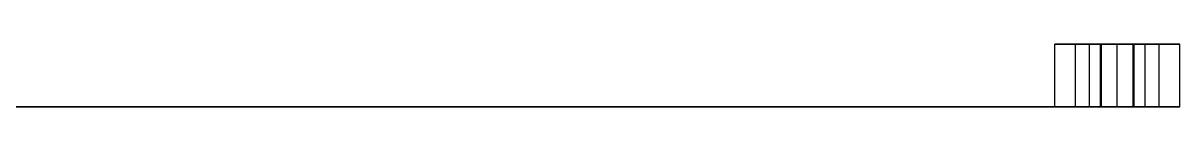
# Model space of a CAD drawing. Header units: millimetres. Extents: x -10 to 144, y -160 to 2.
# Drawn here: x 17.77 to 45.5, y 0 to 1.5 of the extents above; entities that cross this region are included whole.
import ezdxf

# ---------------------------------------------------------------- set-up
doc = ezdxf.new("R2010")
doc.units = ezdxf.units.MM
doc.header["$MEASUREMENT"] = 0
for name, color, linetype, true_color in [('Default', 6, 'Continuous', 0xff00e8), ('engrav', 3, 'Continuous', 0x00ff00), ('pieces', 18, 'Continuous', 0x000000)]:
    doc.layers.add(name, color=color, linetype=linetype, true_color=true_color)

msp = doc.modelspace()

# ---------------------------------------------------------------- linework, layer by layer
at = {"layer": 'Default'}
for p, q in [((17.5, 0, -3), (21.5, 0, -3)), ((21.5, 0, -10), (17.5, 0, -10)), ((21.5, 0, -10), (24.5, 0, -10)), ((24.5, 0, -5), (21.5, 0, -5)), ((21.5, 0, -3), (21.5, 0, -10)), ((24.5, 0, -10), (27.5, 0, -10)), ((27.5, 0, -5), (24.5, 0, -5)), ((24.5, 0, -10), (24.5, 0, -5)), ((27.5, 0, -10), (30.5, 0, -10)), ((30.5, 0, -5), (27.5, 0, -5)), ((27.5, 0, -10), (27.5, 0, -5)), ((30.5, 0, -10), (33.5, 0, -10)), ((33.5, 0, -5), (30.5, 0, -5)), ((30.5, 0, -10), (30.5, 0, -5)), ((33.5, 0, -10), (36.5, 0, -10)), ((36.5, 0, -5), (33.5, 0, -5)), ((33.5, 0, -10), (33.5, 0, -5)), ((36.5, 0, -10), (39.5, 0, -10)), ((39.5, 0, -5), (36.5, 0, -5)), ((36.5, 0, -10), (36.5, 0, -5)), ((39.5, 0, -10), (42.5, 0, -10)), ((42.5, 0, -5), (39.5, 0, -5)), ((39.5, 0, -10), (39.5, 0, -5)), ((42.5, 0, -10), (45.5, 0, -10)), ((45.5, 0, -5), (42.5, 0, -5)), ((42.5, 0, -10), (42.5, 0, -5)), ((45.5, 0, -10), (45.5, 0, -5))]:
    msp.add_line(p, q, dxfattribs=at)
at = {"layer": 'engrav'}
for points in [[(42.5, 1.5, -10), (44, 1.5, -10), (45.5, 1.5, -10)], [(42.5, 0, -10), (42.5, 0.75, -10), (42.5, 1.5, -10)], [(42.5, 0, -5), (42.5, 0.75, -5), (42.5, 1.5, -5)], [(45.5, 1.5, -5), (44, 1.5, -5), (42.5, 1.5, -5)], [(43, 0, -9.116), (43, 0.75, -9.116), (43, 1.5, -9.116)], [(43, 1.5, -10), (43, 1.5, -9.558), (43, 1.5, -9.116)], [(43, 0, -10), (43, 0.75, -10), (43, 1.5, -10)], [(43, 1.5, -9.116), (43.167, 1.5, -9.055), (43.334, 1.5, -8.994)], [(43.334, 0, -8.994), (43.334, 0.75, -8.994), (43.334, 1.5, -8.994)], [(43.598, 0, -6.765), (43.598, 0.75, -6.765), (43.598, 1.5, -6.765)], [(43.618, 0, -7.469), (43.618, 0.75, -7.469), (43.618, 1.5, -7.469)], [(43.618, 0, -6.932), (43.618, 0.75, -6.932), (43.618, 1.5, -6.932)], [(43.618, 1.5, -7.469), (43.618, 1.5, -7.201), (43.618, 1.5, -6.932)], [(44, 0, -5.714), (44, 0.75, -5.714), (44, 1.5, -5.714)], [(44.382, 0, -6.932), (44.382, 0.75, -6.932), (44.382, 1.5, -6.932)], [(44.382, 0, -7.469), (44.382, 0.75, -7.469), (44.382, 1.5, -7.469)], [(44.382, 1.5, -6.932), (44.382, 1.5, -7.201), (44.382, 1.5, -7.469)], [(44.402, 0, -6.765), (44.402, 0.75, -6.765), (44.402, 1.5, -6.765)], [(44.666, 0, -8.994), (44.666, 0.75, -8.994), (44.666, 1.5, -8.994)], [(44.666, 1.5, -8.994), (44.833, 1.5, -9.055), (45, 1.5, -9.116)], [(45, 0, -9.116), (45, 0.75, -9.116), (45, 1.5, -9.116)], [(45, 0, -10), (45, 0.75, -10), (45, 1.5, -10)], [(45, 1.5, -9.116), (45, 1.5, -9.558), (45, 1.5, -10)], [(45.5, 0, -10), (45.5, 0.75, -10), (45.5, 1.5, -10)], [(45.5, 0, -5), (45.5, 0.75, -5), (45.5, 1.5, -5)], [(45.5, 1.5, -10), (45.5, 1.5, -7.5), (45.5, 1.5, -5)], [(42.5, 0, -10), (44, 0, -10), (45.5, 0, -10)], [(45.5, 0, -5), (44, 0, -5), (42.5, 0, -5)], [(43, 0, -10), (43, 0, -9.558), (43, 0, -9.116)], [(43, 0, -9.116), (43.167, 0, -9.055), (43.334, 0, -8.994)], [(43.618, 0, -7.469), (43.618, 0, -7.201), (43.618, 0, -6.932)], [(44.382, 0, -6.932), (44.382, 0, -7.201), (44.382, 0, -7.469)], [(44.666, 0, -8.994), (44.833, 0, -9.055), (45, 0, -9.116)], [(45, 0, -9.116), (45, 0, -9.558), (45, 0, -10)], [(45.5, 0, -10), (45.5, 0, -7.5), (45.5, 0, -5)]]:
    msp.add_open_spline(points, degree=2, dxfattribs=at)
at = {"layer": 'engrav', "extrusion": (0, -1, 0)}
for points, knots in [([(43.334, 1.5, -8.994), (43.243, 1.5, -8.882), (43.159, 1.5, -8.753), (43.128, 1.5, -8.644), (43.109, 1.5, -8.484), (43.142, 1.5, -8.402), (43.212, 1.5, -8.253), (43.334, 1.5, -7.944), (43.531, 1.5, -7.689), (43.59, 1.5, -7.548), (43.618, 1.5, -7.469)], [-3.9101605, -3.9101605, -3.9101605, -3.9101605, -3.8073243, -3.7044881, -3.6016518, -3.4988156, -3.3959794, -3.2931432, -3.1903069, -3.1251306, -3.1251306, -3.1251306, -3.1251306]), ([(43.618, 1.5, -6.932), (43.52, 1.5, -6.9), (43.453, 1.5, -6.873), (43.447, 1.5, -6.829), (43.462, 1.5, -6.807), (43.498, 1.5, -6.779), (43.543, 1.5, -6.77), (43.598, 1.5, -6.765)], [-2.8916798, -2.8916798, -2.8916798, -2.8916798, -2.8481606, -2.79211, -2.7360594, -2.6800088, -2.6446475, -2.6446475, -2.6446475, -2.6446475]), ([(44.402, 1.5, -6.765), (44.457, 1.5, -6.77), (44.502, 1.5, -6.779), (44.538, 1.5, -6.807), (44.553, 1.5, -6.829), (44.547, 1.5, -6.873), (44.48, 1.5, -6.9), (44.382, 1.5, -6.932)], [-1.409935, -1.409935, -1.409935, -1.409935, -1.3745737, -1.3185231, -1.2624725, -1.2064219, -1.1629027, -1.1629027, -1.1629027, -1.1629027]), ([(43.334, 0, -8.994), (43.243, 0, -8.882), (43.159, 0, -8.753), (43.128, 0, -8.644), (43.109, 0, -8.484), (43.142, 0, -8.402), (43.212, 0, -8.253), (43.334, 0, -7.944), (43.531, 0, -7.689), (43.59, 0, -7.548), (43.618, 0, -7.469)], [-3.9101605, -3.9101605, -3.9101605, -3.9101605, -3.8073243, -3.7044881, -3.6016518, -3.4988156, -3.3959794, -3.2931432, -3.1903069, -3.1251306, -3.1251306, -3.1251306, -3.1251306]), ([(43.618, 0, -6.932), (43.52, 0, -6.9), (43.453, 0, -6.873), (43.447, 0, -6.829), (43.462, 0, -6.807), (43.498, 0, -6.779), (43.543, 0, -6.77), (43.598, 0, -6.765)], [-2.8916798, -2.8916798, -2.8916798, -2.8916798, -2.8481606, -2.79211, -2.7360594, -2.6800088, -2.6446475, -2.6446475, -2.6446475, -2.6446475]), ([(44.402, 0, -6.765), (44.457, 0, -6.77), (44.502, 0, -6.779), (44.538, 0, -6.807), (44.553, 0, -6.829), (44.547, 0, -6.873), (44.48, 0, -6.9), (44.382, 0, -6.932)], [-1.409935, -1.409935, -1.409935, -1.409935, -1.3745737, -1.3185231, -1.2624725, -1.2064219, -1.1629027, -1.1629027, -1.1629027, -1.1629027])]:
    msp.add_open_spline(points, degree=3, knots=knots, dxfattribs=at)
at = {"layer": 'engrav', "extrusion": (5.64472e-16, -1, -2.1592e-16)}
msp.add_rational_spline([(43.598, 1.5, -6.765), (43.312, 1.5, -6.483), (43.456, 1.5, -6.108), (43.599, 1.5, -5.734), (44, 1.5, -5.714)], [1, 0.837277956417, 1, 0.837277956417, 1], degree=2, knots=[-2.6446475, -2.6446475, -2.6446475, -2.3359694, -2.3359694, -2.0272913, -2.0272913, -2.0272913], dxfattribs=at)
at = {"layer": 'engrav', "extrusion": (0, 1, 0)}
for points in [[(44, 1.5, -5.714), (44.401, 1.5, -5.734), (44.544, 1.5, -6.108), (44.688, 1.5, -6.483), (44.402, 1.5, -6.765)], [(44, 0, -5.714), (44.401, 0, -5.734), (44.544, 0, -6.108), (44.688, 0, -6.483), (44.402, 0, -6.765)]]:
    msp.add_rational_spline(points, [1, 0.837277956417, 1, 0.837277956417, 1], degree=2, knots=[-2.0272913, -2.0272913, -2.0272913, -1.7186131, -1.7186131, -1.409935, -1.409935, -1.409935], dxfattribs=at)
for points in [[(44.382, 1.5, -7.469), (44.41, 1.5, -7.548), (44.469, 1.5, -7.689), (44.666, 1.5, -7.944), (44.788, 1.5, -8.253), (44.858, 1.5, -8.402), (44.891, 1.5, -8.484), (44.872, 1.5, -8.644), (44.841, 1.5, -8.753), (44.757, 1.5, -8.882), (44.666, 1.5, -8.994)], [(44.382, 0, -7.469), (44.41, 0, -7.548), (44.469, 0, -7.689), (44.666, 0, -7.944), (44.788, 0, -8.253), (44.858, 0, -8.402), (44.891, 0, -8.484), (44.872, 0, -8.644), (44.841, 0, -8.753), (44.757, 0, -8.882), (44.666, 0, -8.994)]]:
    msp.add_open_spline(points, degree=3, knots=[-0.9294519, -0.9294519, -0.9294519, -0.9294519, -0.8642756, -0.7614394, -0.6586031, -0.5557669, -0.4529307, -0.3500945, -0.2472582, -0.144422, -0.144422, -0.144422, -0.144422], dxfattribs=at)
at = {"layer": 'engrav', "extrusion": (0, -1, 0)}
msp.add_rational_spline([(43.598, 0, -6.765), (43.312, 0, -6.483), (43.456, 0, -6.108), (43.599, 0, -5.734), (44, 0, -5.714)], [1, 0.837277956417, 1, 0.837277956417, 1], degree=2, knots=[-2.6446475, -2.6446475, -2.6446475, -2.3359694, -2.3359694, -2.0272913, -2.0272913, -2.0272913], dxfattribs=at)
at = {"layer": 'pieces'}
for p, q in [((18.378, 0, -5.144), (18.264, 0, -7.147)), ((22, 0, -10), (22, 0, -9.116)), ((22, 0, -9.116), (22.334, 0, -8.994)), ((22.618, 0, -7.469), (22.618, 0, -6.932)), ((23.382, 0, -6.932), (23.382, 0, -7.469)), ((23.666, 0, -8.994), (24, 0, -9.116)), ((24, 0, -9.116), (24, 0, -10)), ((25, 0, -10), (25, 0, -9.116)), ((25, 0, -9.116), (25.334, 0, -8.994)), ((25.618, 0, -7.469), (25.618, 0, -6.932)), ((26.382, 0, -6.932), (26.382, 0, -7.469)), ((26.666, 0, -8.994), (27, 0, -9.116)), ((27, 0, -9.116), (27, 0, -10)), ((28, 0, -10), (28, 0, -9.116)), ((28, 0, -9.116), (28.334, 0, -8.994)), ((28.618, 0, -7.469), (28.618, 0, -6.932)), ((29.382, 0, -6.932), (29.382, 0, -7.469)), ((29.666, 0, -8.994), (30, 0, -9.116)), ((30, 0, -9.116), (30, 0, -10)), ((31, 0, -10), (31, 0, -9.116)), ((31, 0, -9.116), (31.334, 0, -8.994)), ((31.618, 0, -7.469), (31.618, 0, -6.932)), ((32.382, 0, -6.932), (32.382, 0, -7.469)), ((32.666, 0, -8.994), (33, 0, -9.116)), ((33, 0, -9.116), (33, 0, -10)), ((34, 0, -10), (34, 0, -9.116)), ((34, 0, -9.116), (34.334, 0, -8.994)), ((34.618, 0, -7.469), (34.618, 0, -6.932)), ((35.382, 0, -6.932), (35.382, 0, -7.469)), ((35.666, 0, -8.994), (36, 0, -9.116)), ((36, 0, -9.116), (36, 0, -10)), ((37, 0, -10), (37, 0, -9.116)), ((37, 0, -9.116), (37.334, 0, -8.994)), ((37.618, 0, -7.469), (37.618, 0, -6.932)), ((38.382, 0, -6.932), (38.382, 0, -7.469)), ((38.666, 0, -8.994), (39, 0, -9.116)), ((39, 0, -9.116), (39, 0, -10)), ((40, 0, -10), (40, 0, -9.116)), ((40, 0, -9.116), (40.334, 0, -8.994)), ((40.618, 0, -7.469), (40.618, 0, -6.932)), ((41.382, 0, -6.932), (41.382, 0, -7.469)), ((41.666, 0, -8.994), (42, 0, -9.116)), ((42, 0, -9.116), (42, 0, -10)), ((43, 0, -10), (43, 0, -9.116)), ((43, 0, -9.116), (43.334, 0, -8.994)), ((43.618, 0, -7.469), (43.618, 0, -6.932)), ((44.382, 0, -6.932), (44.382, 0, -7.469)), ((44.666, 0, -8.994), (45, 0, -9.116)), ((45, 0, -9.116), (45, 0, -10))]:
    msp.add_line(p, q, dxfattribs=at)
at = {"layer": 'pieces', "extrusion": (0, 1, 0)}
for points in [[(-18.412, -8.568), (-18.035, -8.705), (-18.035, -10)], [(-20.595, -5.031), (-19.362, -3.834), (-18.378, -5.144)], [(-20.119, -5.828), (-20.595, -5.031)], [(-20.965, -10), (-20.965, -8.705), (-20.475, -8.527)]]:
    msp.add_lwpolyline(points, dxfattribs=at)
for centre, start, end in [((-23.03, -6.328), 314.6403, 87.2251), ((-22.97, -6.328), 92.7749, 225.3597), ((-26.03, -6.328), 314.6403, 87.2251), ((-25.97, -6.328), 92.7749, 225.3597), ((-29.03, -6.328), 314.6403, 87.2251), ((-28.97, -6.328), 92.7749, 225.3597), ((-32.03, -6.328), 314.6403, 87.2251), ((-31.97, -6.328), 92.7749, 225.3597), ((-35.03, -6.328), 314.6403, 87.2251), ((-34.97, -6.328), 92.7749, 225.3597), ((-38.03, -6.328), 314.6403, 87.2251), ((-37.97, -6.328), 92.7749, 225.3597), ((-41.03, -6.328), 314.6403, 87.2251), ((-40.97, -6.328), 92.7749, 225.3597), ((-44.03, -6.328), 314.6403, 87.2251), ((-43.97, -6.328), 92.7749, 225.3597)]:
    msp.add_arc(centre, 0.614, start, end, dxfattribs=at)
for points, knots in [([(18.264, 0, -7.147), (18.406, 0, -7.173), (18.54, 0, -7.229), (18.602, 0, -7.326), (18.59, 0, -7.479), (18.532, 0, -7.643), (18.425, 0, -7.799), (18.376, 0, -8.058), (18.376, 0, -8.26), (18.376, 0, -8.471), (18.412, 0, -8.568)], [2.177126, 2.177126, 2.177126, 2.177126, 2.2281965, 2.3074976, 2.3867988, 2.4660999, 2.545401, 2.6247021, 2.7040032, 2.7652384, 2.7652384, 2.7652384, 2.7652384]), ([(19.664, 0, -5.836), (19.618, 0, -5.603), (19.647, 0, -5.595), (19.723, 0, -5.59), (19.804, 0, -5.641), (20.119, 0, -5.828)], [0.021767, 0.021767, 0.021767, 0.021767, 0.1041168, 0.2082335, 0.3123503, 0.3123503, 0.3123503, 0.3123503]), ([(20.475, 0, -8.527), (20.475, 0, -8.357), (20.341, 0, -8.219), (20.475, 0, -7.868), (20.228, 0, -7.598), (20.222, 0, -7.285), (20.348, 0, -7.181), (20.475, 0, -7.078), (20.524, 0, -6.952), (20.408, 0, -6.796), (20.038, 0, -6.384), (19.763, 0, -5.944), (19.664, 0, -5.836)], [4.7205992, 4.7205992, 4.7205992, 4.7205992, 4.8194145, 4.9182297, 5.017045, 5.1158603, 5.2146755, 5.3134908, 5.4123061, 5.5111213, 5.6099366, 5.7003609, 5.7003609, 5.7003609, 5.7003609]), ([(23.382, 0, -7.469), (23.41, 0, -7.548), (23.469, 0, -7.689), (23.666, 0, -7.944), (23.788, 0, -8.253), (23.858, 0, -8.402), (23.891, 0, -8.484), (23.872, 0, -8.644), (23.841, 0, -8.753), (23.757, 0, -8.882), (23.666, 0, -8.994)], [-6.6870683, -6.6870683, -6.6870683, -6.6870683, -6.621892, -6.5190558, -6.4162196, -6.3133833, -6.2105471, -6.1077109, -6.0048746, -5.9020384, -5.9020384, -5.9020384, -5.9020384]), ([(26.382, 0, -7.469), (26.41, 0, -7.548), (26.469, 0, -7.689), (26.666, 0, -7.944), (26.788, 0, -8.253), (26.858, 0, -8.402), (26.891, 0, -8.484), (26.872, 0, -8.644), (26.841, 0, -8.753), (26.757, 0, -8.882), (26.666, 0, -8.994)], [-6.6870683, -6.6870683, -6.6870683, -6.6870683, -6.621892, -6.5190558, -6.4162196, -6.3133833, -6.2105471, -6.1077109, -6.0048746, -5.9020384, -5.9020384, -5.9020384, -5.9020384]), ([(29.382, 0, -7.469), (29.41, 0, -7.548), (29.469, 0, -7.689), (29.666, 0, -7.944), (29.788, 0, -8.253), (29.858, 0, -8.402), (29.891, 0, -8.484), (29.872, 0, -8.644), (29.841, 0, -8.753), (29.757, 0, -8.882), (29.666, 0, -8.994)], [-6.6870683, -6.6870683, -6.6870683, -6.6870683, -6.621892, -6.5190558, -6.4162196, -6.3133833, -6.2105471, -6.1077109, -6.0048746, -5.9020384, -5.9020384, -5.9020384, -5.9020384]), ([(32.382, 0, -7.469), (32.41, 0, -7.548), (32.469, 0, -7.689), (32.666, 0, -7.944), (32.788, 0, -8.253), (32.858, 0, -8.402), (32.891, 0, -8.484), (32.872, 0, -8.644), (32.841, 0, -8.753), (32.757, 0, -8.882), (32.666, 0, -8.994)], [-6.6870683, -6.6870683, -6.6870683, -6.6870683, -6.621892, -6.5190558, -6.4162196, -6.3133833, -6.2105471, -6.1077109, -6.0048746, -5.9020384, -5.9020384, -5.9020384, -5.9020384]), ([(35.382, 0, -7.469), (35.41, 0, -7.548), (35.469, 0, -7.689), (35.666, 0, -7.944), (35.788, 0, -8.253), (35.858, 0, -8.402), (35.891, 0, -8.484), (35.872, 0, -8.644), (35.841, 0, -8.753), (35.757, 0, -8.882), (35.666, 0, -8.994)], [-6.6870683, -6.6870683, -6.6870683, -6.6870683, -6.621892, -6.5190558, -6.4162196, -6.3133833, -6.2105471, -6.1077109, -6.0048746, -5.9020384, -5.9020384, -5.9020384, -5.9020384]), ([(38.382, 0, -7.469), (38.41, 0, -7.548), (38.469, 0, -7.689), (38.666, 0, -7.944), (38.788, 0, -8.253), (38.858, 0, -8.402), (38.891, 0, -8.484), (38.872, 0, -8.644), (38.841, 0, -8.753), (38.757, 0, -8.882), (38.666, 0, -8.994)], [-6.6870683, -6.6870683, -6.6870683, -6.6870683, -6.621892, -6.5190558, -6.4162196, -6.3133833, -6.2105471, -6.1077109, -6.0048746, -5.9020384, -5.9020384, -5.9020384, -5.9020384]), ([(41.382, 0, -7.469), (41.41, 0, -7.548), (41.469, 0, -7.689), (41.666, 0, -7.944), (41.788, 0, -8.253), (41.858, 0, -8.402), (41.891, 0, -8.484), (41.872, 0, -8.644), (41.841, 0, -8.753), (41.757, 0, -8.882), (41.666, 0, -8.994)], [-6.6870683, -6.6870683, -6.6870683, -6.6870683, -6.621892, -6.5190558, -6.4162196, -6.3133833, -6.2105471, -6.1077109, -6.0048746, -5.9020384, -5.9020384, -5.9020384, -5.9020384]), ([(44.382, 0, -7.469), (44.41, 0, -7.548), (44.469, 0, -7.689), (44.666, 0, -7.944), (44.788, 0, -8.253), (44.858, 0, -8.402), (44.891, 0, -8.484), (44.872, 0, -8.644), (44.841, 0, -8.753), (44.757, 0, -8.882), (44.666, 0, -8.994)], [-6.6870683, -6.6870683, -6.6870683, -6.6870683, -6.621892, -6.5190558, -6.4162196, -6.3133833, -6.2105471, -6.1077109, -6.0048746, -5.9020384, -5.9020384, -5.9020384, -5.9020384])]:
    msp.add_open_spline(points, degree=3, knots=knots, dxfattribs=at)
at = {"layer": 'pieces', "extrusion": (0, -1, 0)}
for points, knots in [([(22.334, 0, -8.994), (22.243, 0, -8.882), (22.159, 0, -8.753), (22.128, 0, -8.644), (22.109, 0, -8.484), (22.142, 0, -8.402), (22.212, 0, -8.253), (22.334, 0, -7.944), (22.531, 0, -7.689), (22.59, 0, -7.548), (22.618, 0, -7.469)], [-3.9101605, -3.9101605, -3.9101605, -3.9101605, -3.8073243, -3.7044881, -3.6016518, -3.4988156, -3.3959794, -3.2931432, -3.1903069, -3.1251306, -3.1251306, -3.1251306, -3.1251306]), ([(22.618, 0, -6.932), (22.52, 0, -6.9), (22.453, 0, -6.873), (22.447, 0, -6.829), (22.462, 0, -6.807), (22.498, 0, -6.779), (22.543, 0, -6.77), (22.598, 0, -6.765)], [-2.8916798, -2.8916798, -2.8916798, -2.8916798, -2.8481606, -2.79211, -2.7360594, -2.6800088, -2.6446475, -2.6446475, -2.6446475, -2.6446475]), ([(23.402, 0, -6.765), (23.457, 0, -6.77), (23.502, 0, -6.779), (23.538, 0, -6.807), (23.553, 0, -6.829), (23.547, 0, -6.873), (23.48, 0, -6.9), (23.382, 0, -6.932)], [-7.1675514, -7.1675514, -7.1675514, -7.1675514, -7.1321901, -7.0761395, -7.0200889, -6.9640383, -6.9205191, -6.9205191, -6.9205191, -6.9205191]), ([(25.334, 0, -8.994), (25.243, 0, -8.882), (25.159, 0, -8.753), (25.128, 0, -8.644), (25.109, 0, -8.484), (25.142, 0, -8.402), (25.212, 0, -8.253), (25.334, 0, -7.944), (25.531, 0, -7.689), (25.59, 0, -7.548), (25.618, 0, -7.469)], [-3.9101605, -3.9101605, -3.9101605, -3.9101605, -3.8073243, -3.7044881, -3.6016518, -3.4988156, -3.3959794, -3.2931432, -3.1903069, -3.1251306, -3.1251306, -3.1251306, -3.1251306]), ([(25.618, 0, -6.932), (25.52, 0, -6.9), (25.453, 0, -6.873), (25.447, 0, -6.829), (25.462, 0, -6.807), (25.498, 0, -6.779), (25.543, 0, -6.77), (25.598, 0, -6.765)], [-2.8916798, -2.8916798, -2.8916798, -2.8916798, -2.8481606, -2.79211, -2.7360594, -2.6800088, -2.6446475, -2.6446475, -2.6446475, -2.6446475]), ([(26.402, 0, -6.765), (26.457, 0, -6.77), (26.502, 0, -6.779), (26.538, 0, -6.807), (26.553, 0, -6.829), (26.547, 0, -6.873), (26.48, 0, -6.9), (26.382, 0, -6.932)], [-7.1675514, -7.1675514, -7.1675514, -7.1675514, -7.1321901, -7.0761395, -7.0200889, -6.9640383, -6.9205191, -6.9205191, -6.9205191, -6.9205191]), ([(28.334, 0, -8.994), (28.243, 0, -8.882), (28.159, 0, -8.753), (28.128, 0, -8.644), (28.109, 0, -8.484), (28.142, 0, -8.402), (28.212, 0, -8.253), (28.334, 0, -7.944), (28.531, 0, -7.689), (28.59, 0, -7.548), (28.618, 0, -7.469)], [-3.9101605, -3.9101605, -3.9101605, -3.9101605, -3.8073243, -3.7044881, -3.6016518, -3.4988156, -3.3959794, -3.2931432, -3.1903069, -3.1251306, -3.1251306, -3.1251306, -3.1251306]), ([(28.618, 0, -6.932), (28.52, 0, -6.9), (28.453, 0, -6.873), (28.447, 0, -6.829), (28.462, 0, -6.807), (28.498, 0, -6.779), (28.543, 0, -6.77), (28.598, 0, -6.765)], [-2.8916798, -2.8916798, -2.8916798, -2.8916798, -2.8481606, -2.79211, -2.7360594, -2.6800088, -2.6446475, -2.6446475, -2.6446475, -2.6446475]), ([(29.402, 0, -6.765), (29.457, 0, -6.77), (29.502, 0, -6.779), (29.538, 0, -6.807), (29.553, 0, -6.829), (29.547, 0, -6.873), (29.48, 0, -6.9), (29.382, 0, -6.932)], [-7.1675514, -7.1675514, -7.1675514, -7.1675514, -7.1321901, -7.0761395, -7.0200889, -6.9640383, -6.9205191, -6.9205191, -6.9205191, -6.9205191]), ([(31.334, 0, -8.994), (31.243, 0, -8.882), (31.159, 0, -8.753), (31.128, 0, -8.644), (31.109, 0, -8.484), (31.142, 0, -8.402), (31.212, 0, -8.253), (31.334, 0, -7.944), (31.531, 0, -7.689), (31.59, 0, -7.548), (31.618, 0, -7.469)], [-3.9101605, -3.9101605, -3.9101605, -3.9101605, -3.8073243, -3.7044881, -3.6016518, -3.4988156, -3.3959794, -3.2931432, -3.1903069, -3.1251306, -3.1251306, -3.1251306, -3.1251306]), ([(31.618, 0, -6.932), (31.52, 0, -6.9), (31.453, 0, -6.873), (31.447, 0, -6.829), (31.462, 0, -6.807), (31.498, 0, -6.779), (31.543, 0, -6.77), (31.598, 0, -6.765)], [-2.8916798, -2.8916798, -2.8916798, -2.8916798, -2.8481606, -2.79211, -2.7360594, -2.6800088, -2.6446475, -2.6446475, -2.6446475, -2.6446475]), ([(32.402, 0, -6.765), (32.457, 0, -6.77), (32.502, 0, -6.779), (32.538, 0, -6.807), (32.553, 0, -6.829), (32.547, 0, -6.873), (32.48, 0, -6.9), (32.382, 0, -6.932)], [-7.1675514, -7.1675514, -7.1675514, -7.1675514, -7.1321901, -7.0761395, -7.0200889, -6.9640383, -6.9205191, -6.9205191, -6.9205191, -6.9205191]), ([(34.334, 0, -8.994), (34.243, 0, -8.882), (34.159, 0, -8.753), (34.128, 0, -8.644), (34.109, 0, -8.484), (34.142, 0, -8.402), (34.212, 0, -8.253), (34.334, 0, -7.944), (34.531, 0, -7.689), (34.59, 0, -7.548), (34.618, 0, -7.469)], [-3.9101605, -3.9101605, -3.9101605, -3.9101605, -3.8073243, -3.7044881, -3.6016518, -3.4988156, -3.3959794, -3.2931432, -3.1903069, -3.1251306, -3.1251306, -3.1251306, -3.1251306]), ([(34.618, 0, -6.932), (34.52, 0, -6.9), (34.453, 0, -6.873), (34.447, 0, -6.829), (34.462, 0, -6.807), (34.498, 0, -6.779), (34.543, 0, -6.77), (34.598, 0, -6.765)], [-2.8916798, -2.8916798, -2.8916798, -2.8916798, -2.8481606, -2.79211, -2.7360594, -2.6800088, -2.6446475, -2.6446475, -2.6446475, -2.6446475]), ([(35.402, 0, -6.765), (35.457, 0, -6.77), (35.502, 0, -6.779), (35.538, 0, -6.807), (35.553, 0, -6.829), (35.547, 0, -6.873), (35.48, 0, -6.9), (35.382, 0, -6.932)], [-7.1675514, -7.1675514, -7.1675514, -7.1675514, -7.1321901, -7.0761395, -7.0200889, -6.9640383, -6.9205191, -6.9205191, -6.9205191, -6.9205191]), ([(37.334, 0, -8.994), (37.243, 0, -8.882), (37.159, 0, -8.753), (37.128, 0, -8.644), (37.109, 0, -8.484), (37.142, 0, -8.402), (37.212, 0, -8.253), (37.334, 0, -7.944), (37.531, 0, -7.689), (37.59, 0, -7.548), (37.618, 0, -7.469)], [-3.9101605, -3.9101605, -3.9101605, -3.9101605, -3.8073243, -3.7044881, -3.6016518, -3.4988156, -3.3959794, -3.2931432, -3.1903069, -3.1251306, -3.1251306, -3.1251306, -3.1251306]), ([(37.618, 0, -6.932), (37.52, 0, -6.9), (37.453, 0, -6.873), (37.447, 0, -6.829), (37.462, 0, -6.807), (37.498, 0, -6.779), (37.543, 0, -6.77), (37.598, 0, -6.765)], [-2.8916798, -2.8916798, -2.8916798, -2.8916798, -2.8481606, -2.79211, -2.7360594, -2.6800088, -2.6446475, -2.6446475, -2.6446475, -2.6446475]), ([(38.402, 0, -6.765), (38.457, 0, -6.77), (38.502, 0, -6.779), (38.538, 0, -6.807), (38.553, 0, -6.829), (38.547, 0, -6.873), (38.48, 0, -6.9), (38.382, 0, -6.932)], [-7.1675514, -7.1675514, -7.1675514, -7.1675514, -7.1321901, -7.0761395, -7.0200889, -6.9640383, -6.9205191, -6.9205191, -6.9205191, -6.9205191]), ([(40.334, 0, -8.994), (40.243, 0, -8.882), (40.159, 0, -8.753), (40.128, 0, -8.644), (40.109, 0, -8.484), (40.142, 0, -8.402), (40.212, 0, -8.253), (40.334, 0, -7.944), (40.531, 0, -7.689), (40.59, 0, -7.548), (40.618, 0, -7.469)], [-3.9101605, -3.9101605, -3.9101605, -3.9101605, -3.8073243, -3.7044881, -3.6016518, -3.4988156, -3.3959794, -3.2931432, -3.1903069, -3.1251306, -3.1251306, -3.1251306, -3.1251306]), ([(40.618, 0, -6.932), (40.52, 0, -6.9), (40.453, 0, -6.873), (40.447, 0, -6.829), (40.462, 0, -6.807), (40.498, 0, -6.779), (40.543, 0, -6.77), (40.598, 0, -6.765)], [-2.8916798, -2.8916798, -2.8916798, -2.8916798, -2.8481606, -2.79211, -2.7360594, -2.6800088, -2.6446475, -2.6446475, -2.6446475, -2.6446475]), ([(41.402, 0, -6.765), (41.457, 0, -6.77), (41.502, 0, -6.779), (41.538, 0, -6.807), (41.553, 0, -6.829), (41.547, 0, -6.873), (41.48, 0, -6.9), (41.382, 0, -6.932)], [-7.1675514, -7.1675514, -7.1675514, -7.1675514, -7.1321901, -7.0761395, -7.0200889, -6.9640383, -6.9205191, -6.9205191, -6.9205191, -6.9205191]), ([(43.334, 0, -8.994), (43.243, 0, -8.882), (43.159, 0, -8.753), (43.128, 0, -8.644), (43.109, 0, -8.484), (43.142, 0, -8.402), (43.212, 0, -8.253), (43.334, 0, -7.944), (43.531, 0, -7.689), (43.59, 0, -7.548), (43.618, 0, -7.469)], [-3.9101605, -3.9101605, -3.9101605, -3.9101605, -3.8073243, -3.7044881, -3.6016518, -3.4988156, -3.3959794, -3.2931432, -3.1903069, -3.1251306, -3.1251306, -3.1251306, -3.1251306]), ([(43.618, 0, -6.932), (43.52, 0, -6.9), (43.453, 0, -6.873), (43.447, 0, -6.829), (43.462, 0, -6.807), (43.498, 0, -6.779), (43.543, 0, -6.77), (43.598, 0, -6.765)], [-2.8916798, -2.8916798, -2.8916798, -2.8916798, -2.8481606, -2.79211, -2.7360594, -2.6800088, -2.6446475, -2.6446475, -2.6446475, -2.6446475]), ([(44.402, 0, -6.765), (44.457, 0, -6.77), (44.502, 0, -6.779), (44.538, 0, -6.807), (44.553, 0, -6.829), (44.547, 0, -6.873), (44.48, 0, -6.9), (44.382, 0, -6.932)], [-7.1675514, -7.1675514, -7.1675514, -7.1675514, -7.1321901, -7.0761395, -7.0200889, -6.9640383, -6.9205191, -6.9205191, -6.9205191, -6.9205191])]:
    msp.add_open_spline(points, degree=3, knots=knots, dxfattribs=at)

doc.saveas('drawing.dxf')
